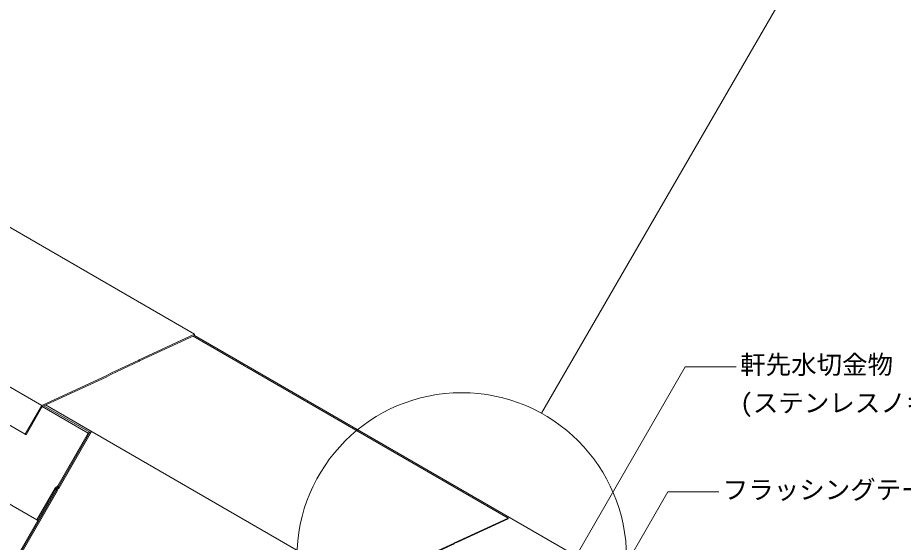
# Model space of a CAD drawing. Units: millimetres, scale not verified. Extents: x -1104 to 1104, y -764 to 764.
# Drawn here: x -295 to 261, y -106 to 223 of the extents above; entities that cross this region are included whole.
import ezdxf
from ezdxf.enums import TextEntityAlignment as Align

# ---------------------------------------------------------------- set-up
doc = ezdxf.new("R2010")
doc.units = ezdxf.units.MM
doc.header["$LTSCALE"] = 3
for name, color, linetype, lineweight in [('0-4_BOUSUI', 1, 'Continuous', 18), ('0-5_MOJI', 7, 'Continuous', 18), ('0-8_KANAMONO', 4, 'Continuous', 18), ('0-A_single', 6, 'Continuous', 18)]:
    doc.layers.add(name, color=color, linetype=linetype, lineweight=lineweight)
doc.styles.add('ＭＳ ゴシック', font='')
doc.styles.get('ＭＳ ゴシック').set_extended_font_data('MS Gothic')

msp = doc.modelspace()

# ---------------------------------------------------------------- linework, layer by layer
at = {"layer": '0-4_BOUSUI'}
for p, q in [((-184.068, 24.82), (-496.837, 205.398)), ((-279.952, -19.902), (-490.862, 101.866)), ((-290.4, -37.999), (-506.286, 86.643)), ((12.693, -90.616), (-185.029, 23.539)), ((-79.863, -133.822), (-277.606, -19.656)), ((12.693, -90.616), (12.648, -91.161))]:
    msp.add_line(p, q, dxfattribs=at)
msp.add_lwpolyline([(-290.4, -37.999), (-279.952, -19.902), (-239.616, -1.271), (-236.714, 0.403), (-219.031, 8.571), (-218.795, 8.781), (-184.068, 24.82), (-184.14, 23.95), (-218.735, 7.971), (-218.972, 7.761), (-236.75, -0.451), (-239.652, -2.126), (-279.684, -20.616), (-289.89, -38.293)], close=True, dxfattribs=at)
for points in [[(12.693, -90.616), (-20.993, -106.196), (-21.23, -106.406), (-39.008, -114.617), (-41.909, -116.292), (-79.863, -133.822), (-277.853, -476.751), (-278.41, -477.245), (-291.719, -500.296), (-291.886, -500.444), (-315.851, -541.952)], [(-315.545, -542.129), (-292.932, -502.962), (-292.743, -502.497), (-291.819, -500.673), (-291.382, -500.42), (-278.186, -477.564), (-277.542, -476.92), (-79.702, -134.251), (-41.931, -116.805), (-39.029, -115.13), (-21.602, -107.081), (-20.935, -106.414), (-19.513, -105.917), (-19.008, -105.782), (12.648, -91.161)]]:
    msp.add_lwpolyline(points, dxfattribs=at)
at = {"layer": '0-5_MOJI'}
msp.add_line((33.686, -24.887), (267.939, 380.063), dxfattribs=at)
for points in [[(155.93, 4.28), (123.93, 4.28), (53.772, -117.236)], [(145.027, -74.223), (113.027, -74.223), (72.904, -143.719)]]:
    msp.add_lwpolyline(points, dxfattribs=at)
msp.add_circle((-16.442, -115.406), 103.473, dxfattribs=at)
at = {"layer": '0-8_KANAMONO'}
msp.add_line((71.821, -123.83), (-184.14, 23.95), dxfattribs=at)
at = {"layer": '0-A_single'}
for p, q in [((-250.816, -37.282), (-279.684, -20.616)), ((-249.777, -36.802), (-278.645, -20.136)), ((-359.859, -47.497), (-283.071, -91.83))]:
    msp.add_line(p, q, dxfattribs=at)
for points in [[(-248.738, -36.322), (-269.14, -71.66), (-270.701, -73.044), (-295.074, -115.259), (-296.635, -116.643), (-308.015, -136.354), (-308.587, -136.024), (-297.054, -116.048), (-295.492, -114.663), (-271.12, -72.449), (-269.558, -71.065), (-249.777, -36.802)], [(-249.777, -36.802), (-269.558, -71.065), (-271.12, -72.449), (-282.5, -92.16), (-283.071, -91.83), (-271.538, -71.854), (-269.977, -70.469), (-250.816, -37.282)], [(-320.589, -159.453), (-322.151, -160.838), (-333.531, -180.548), (-334.102, -180.218), (-322.569, -160.242), (-321.008, -158.858), (-296.635, -116.643), (-295.074, -115.259), (-270.701, -73.044), (-270.13, -73.374), (-294.656, -115.854), (-296.217, -117.239)]]:
    msp.add_lwpolyline(points, close=True, dxfattribs=at)

# ---------------------------------------------------------------- texts
at = {"layer": '0-5_MOJI', "style": 'ＭＳ ゴシック'}
for s, p in [('軒先水切金物', (158.33, -3.72)), ('(ステンレスノキサキ等)', (158.33, -27.72)), ('フラッシングテープ', (147.427, -82.223))]:
    msp.add_text(s, height=11.73, dxfattribs=at).set_placement(p, align=Align.BOTTOM_LEFT)

doc.saveas('drawing.dxf')
